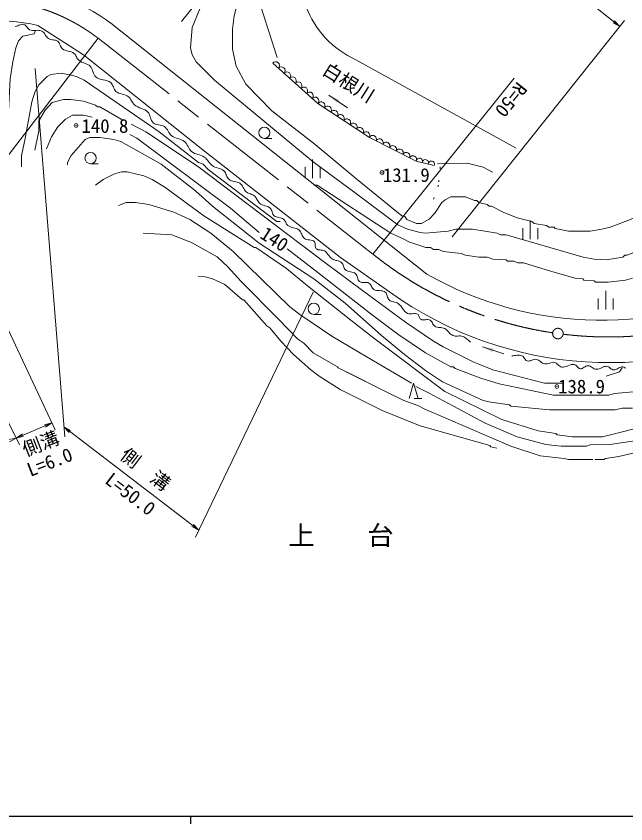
# Model space of a CAD drawing. Units: millimetres, scale not verified. Extents: x 40000 to 680000, y 20000 to 380000.
# Drawn here: x 144804 to 225856, y 204000 to 311434 of the extents above; entities that cross this region are included whole.
import ezdxf
from ezdxf.enums import TextEntityAlignment as Align

# ---------------------------------------------------------------- set-up
doc = ezdxf.new("R2010")
doc.units = ezdxf.units.MM
doc.header["$LTSCALE"] = 1000
doc.header["$PDMODE"] = 32
doc.header["$PDSIZE"] = 500
doc.linetypes.add('CHAIN', pattern=[18.5, 12, -1.5, 3.5, -1.5])
doc.linetypes.add('DOTTED', pattern=[1.75, 0.25, -1.5])
for name, color, linetype, lineweight in [('M-BGD', 7, 'Continuous', 13), ('M-BMK', 2, 'CHAIN', 13), ('M-STR-HTXT', 7, 'Continuous', 13), ('M-TTL-BAND', 7, 'Continuous', 25)]:
    doc.layers.add(name, color=color, linetype=linetype, lineweight=lineweight)
doc.layers.add('M-BMK-HTXT', color=7, linetype='Continuous')
doc.styles.add('ＭＳ ゴシック', font='')
doc.styles.get('ＭＳ ゴシック').set_extended_font_data('MS Gothic')

# ---------------------------------------------------------------- blocks, each defined once
blk = doc.blocks.new('荒地')
at = {"color": 7, "linetype": 'Continuous', "lineweight": 13}
for p, q in [((0, 0), (0, 2.5)), ((-1, 1.5), (-1, 0)), ((1, 1.5), (1, 0))]:
    blk.add_line(p, q, dxfattribs=at)
blk = doc.blocks.new('広葉樹林')
at = {"color": 7, "linetype": 'Continuous', "lineweight": 13}
blk.add_line((0, 0), (1, 0), dxfattribs=at)
blk.add_circle((0, 0.75), 0.75, dxfattribs=at)
blk = doc.blocks.new('針葉樹林')
at = {"color": 7, "linetype": 'Continuous', "lineweight": 13}
for p, q in [((-0.6, 0), (0, 2)), ((0, 2), (0.6, 0)), ((0.1, 0), (1.1, 0))]:
    blk.add_line(p, q, dxfattribs=at)
blk = doc.blocks.new('filled_arrow')
at = {"color": 0, "linetype": 'Continuous', "lineweight": -2}
blk.add_solid([(7.5, 1.25), (0, 0), (7.5, -1.25)], dxfattribs=at)
blk = doc.blocks.new('open_arrow')
at = {"color": 0, "linetype": 'Continuous', "lineweight": -2}
blk.add_lwpolyline([(7.5, 1.25), (0, 0), (7.5, -1.25)], dxfattribs=at)

msp = doc.modelspace()

# ---------------------------------------------------------------- linework, layer by layer
at = {"layer": 'M-BGD'}
for p, q in [((176584, 315027), (179512, 305941)), ((199389, 277113), (157388, 310501)), ((147389, 309513), (147219, 309090)), ((147683, 310211), (153765, 306306)), ((153765, 306306), (169833, 293466)), ((178921, 305200), (184928, 299831)), ((189949, 305641), (211274, 293852)), ((171180, 302909), (184303, 292072)), ((175329, 302401), (178800, 298845)), ((186383, 300931), (188873, 299259)), ((184928, 299831), (191761, 295288)), ((178800, 298845), (184557, 294358)), ((191761, 295288), (197993, 292135)), ((169833, 293466), (187929, 279350)), ((184557, 294358), (190145, 289701)), ((184303, 292072), (189891, 287923)), ((197993, 292135), (200396, 291572)), ((200837, 291787), (204779, 291863)), ((204779, 291863), (206881, 291337)), ((206881, 291337), (208120, 290699)), ((189891, 287923), (195564, 283690)), ((170926, 286145), (177107, 281235)), ((170672, 282589), (173635, 280134)), ((194633, 282589), (196241, 281827)), ((168132, 281319), (171515, 279416)), ((177107, 281235), (184388, 276493)), ((180832, 280473), (184896, 277340)), ((173635, 280134), (181171, 272768)), ((194424, 274779), (187929, 279350)), ((185997, 278525), (190653, 275054)), ((180747, 277848), (183541, 275562)), ((174736, 276155), (179647, 271159)), ((184388, 276493), (188537, 273276)), ((183541, 275562), (189299, 270990)), ((190653, 275054), (196580, 270736)), ((188537, 273276), (193363, 268958)), ((181171, 272768), (182525, 271752)), ((182525, 271752), (186759, 268873)), ((189299, 270990), (192516, 268450)), ((186759, 268873), (190569, 266587)), ((193363, 268958), (196411, 266418)), ((192516, 268450), (201790, 261491)), ((190569, 266587), (197342, 262608)), ((206788, 267466), (209626, 266496)), ((196411, 266418), (199205, 264301)), ((199205, 264301), (201491, 262777)), ((197935, 262185), (199628, 261338)), ((193891, 261491), (196326, 260322)), ((199628, 261338), (202930, 259560)), ((196326, 260322), (198189, 259645)), ((198189, 259645), (199035, 259221)), ((199035, 259221), (210550, 254226)), ((233495, 254903), (224943, 252871))]:
    msp.add_line(p, q, dxfattribs=at)
at = {"layer": 'M-BGD', "linetype": 'DOTTED'}
for p, q in [((201175, 291374), (200949, 288972)), ((200949, 288972), (200048, 286419))]:
    msp.add_line(p, q, dxfattribs=at)
at = {"layer": 'M-BGD'}
for points in [[(174821, 314339), (174567, 314001), (174059, 312477), (173805, 311461), (173551, 309683), (173551, 307058), (174059, 304772), (175329, 302401)], [(171180, 302909), (168725, 305365), (168217, 306296), (167963, 307227), (168217, 309937), (169233, 312392)], [(205224, 268069), (205096, 268168), (204971, 268273), (204848, 268381), (204723, 268488), (204597, 268590), (204465, 268683), (204328, 268765), (204181, 268830), (204022, 268874), (203857, 268891), (203688, 268892), (203518, 268885), (203347, 268878), (203179, 268882), (203015, 268903), (202858, 268951), (202703, 269034), (202564, 269142), (202435, 269267), (202311, 269400), (202188, 269535), (202061, 269664), (201925, 269779), (201775, 269873), (201618, 269936), (201451, 269975), (201279, 269999), (201104, 270017), (200931, 270037), (200762, 270067), (200601, 270117), (200452, 270194), (200358, 270274), (200281, 270374), (200216, 270485), (200156, 270602), (200095, 270719), (200028, 270827), (199949, 270922), (199851, 270996), (199708, 271051), (199553, 271070), (199392, 271067), (199226, 271051), (199061, 271037), (198901, 271035), (198748, 271057), (198608, 271116), (198532, 271180), (198474, 271263), (198428, 271358), (198388, 271459), (198348, 271559), (198301, 271654), (198243, 271735), (198166, 271798), (198016, 271858), (197855, 271878), (197686, 271872), (197512, 271851), (197337, 271829), (197165, 271818), (196999, 271830), (196843, 271878), (196653, 271995), (196488, 272145), (196341, 272320), (196204, 272508), (196069, 272701), (195928, 272887), (195775, 273057), (195600, 273201), (195459, 273280), (195306, 273338), (195146, 273383), (194984, 273424), (194823, 273466), (194669, 273518), (194525, 273588), (194397, 273683), (194305, 273793), (194238, 273923), (194187, 274065), (194143, 274212), (194099, 274359), (194045, 274498), (193974, 274622), (193876, 274725), (193711, 274822), (193527, 274878), (193329, 274907), (193125, 274921), (192919, 274932), (192717, 274955), (192526, 275002), (192352, 275086), (192252, 275170), (192169, 275273), (192099, 275389), (192034, 275511), (191968, 275633), (191897, 275747), (191813, 275848), (191710, 275928), (191568, 275989), (191412, 276016), (191249, 276022), (191082, 276018), (190916, 276015), (190755, 276025), (190604, 276059), (190467, 276129), (190363, 276228), (190285, 276351), (190226, 276490), (190177, 276638), (190128, 276787), (190073, 276930), (190001, 277061), (189906, 277171), (189762, 277271), (189599, 277341), (189425, 277392), (189244, 277432), (189064, 277473), (188889, 277523), (188727, 277593), (188582, 277693), (188493, 277794), (188424, 277911), (188370, 278040), (188322, 278174), (188274, 278308), (188220, 278437), (188151, 278554), (188061, 278655), (187927, 278750), (187778, 278819), (187619, 278871), (187453, 278913), (187286, 278953), (187121, 278999), (186964, 279057), (186818, 279136), (186671, 279252), (186540, 279387), (186419, 279534), (186303, 279687), (186185, 279838), (186062, 279982), (185927, 280111), (185775, 280219), (185647, 280274), (185508, 280305), (185361, 280321), (185212, 280331), (185066, 280345), (184928, 280371), (184802, 280420), (184693, 280500), (184627, 280594), (184591, 280706), (184575, 280829), (184570, 280958), (184564, 281087), (184550, 281212), (184516, 281325), (184452, 281422), (184319, 281527), (184163, 281594), (183991, 281636), (183809, 281663), (183625, 281688), (183446, 281722), (183278, 281776), (183129, 281863), (183011, 281978), (182916, 282114), (182836, 282263), (182765, 282420), (182693, 282578), (182615, 282729), (182522, 282867), (182407, 282986), (182242, 283096), (182060, 283176), (181866, 283237), (181666, 283288), (181466, 283339), (181272, 283399), (181089, 283479), (180923, 283587), (180835, 283676), (180763, 283780), (180701, 283893), (180644, 284011), (180588, 284128), (180525, 284240), (180452, 284343), (180362, 284429), (180223, 284514), (180068, 284572), (179904, 284612), (179735, 284644), (179567, 284676), (179405, 284719), (179254, 284781), (179119, 284871), (179021, 284978), (178945, 285104), (178886, 285243), (178834, 285388), (178783, 285533), (178725, 285673), (178652, 285802), (178557, 285913), (178410, 286023), (178245, 286105), (178067, 286169), (177883, 286223), (177698, 286275), (177518, 286336), (177348, 286412), (177194, 286515), (177089, 286617), (177000, 286733), (176922, 286860), (176850, 286992), (176777, 287124), (176700, 287252), (176614, 287371), (176512, 287477), (176386, 287572), (176248, 287651), (176102, 287718), (175952, 287779), (175802, 287841), (175656, 287907), (175517, 287985), (175389, 288079), (175267, 288203), (175161, 288343), (175066, 288494), (174976, 288650), (174886, 288804), (174788, 288951), (174677, 289086), (174547, 289201), (174384, 289298), (174204, 289366), (174014, 289415), (173820, 289455), (173626, 289496), (173439, 289547), (173263, 289620), (173104, 289723), (172991, 289839), (172900, 289974), (172825, 290123), (172758, 290279), (172692, 290435), (172619, 290586), (172531, 290725), (172422, 290846), (172251, 290972), (172062, 291072), (171862, 291153), (171654, 291223), (171444, 291292), (171238, 291366), (171041, 291455), (170858, 291567), (170712, 291690), (170580, 291828), (170457, 291977), (170338, 292131), (170220, 292285), (170096, 292433), (169963, 292570), (169816, 292690), (169619, 292806), (169408, 292897), (169188, 292972), (168964, 293039), (168741, 293107), (168525, 293186), (168320, 293285), (168131, 293412), (167984, 293557), (167859, 293723), (167751, 293905), (167650, 294094), (167549, 294282), (167441, 294464), (167317, 294631), (167169, 294775), (166980, 294901), (166773, 294998), (166555, 295074), (166330, 295140), (166105, 295206), (165885, 295281), (165676, 295375), (165485, 295497), (165342, 295630), (165219, 295784), (165110, 295951), (165008, 296125), (164905, 296298), (164794, 296463), (164669, 296612), (164522, 296740), (164348, 296838), (164157, 296903), (163954, 296949), (163747, 296985), (163542, 297023), (163345, 297074), (163162, 297150), (162999, 297262), (162872, 297405), (162778, 297573), (162706, 297758), (162646, 297951), (162588, 298146), (162520, 298335), (162433, 298511), (162317, 298665), (162129, 298828), (161917, 298958), (161689, 299067), (161451, 299163), (161211, 299257), (160976, 299360), (160754, 299480), (160552, 299627), (160435, 299747), (160334, 299882), (160243, 300026), (160156, 300175), (160070, 300323), (159977, 300465), (159872, 300596), (159750, 300710), (159559, 300833), (159350, 300926), (159128, 300999), (158900, 301062), (158674, 301126), (158455, 301202), (158250, 301301), (158066, 301432), (157954, 301555), (157866, 301698), (157793, 301854), (157728, 302016), (157662, 302178), (157588, 302333), (157498, 302474), (157384, 302595), (157163, 302741), (156916, 302842), (156651, 302913), (156377, 302970), (156104, 303028), (155841, 303102), (155596, 303206), (155379, 303357), (155251, 303502), (155153, 303671), (155076, 303856), (155010, 304050), (154945, 304244), (154871, 304433), (154779, 304607), (154658, 304760), (154494, 304896), (154310, 305004), (154111, 305093), (153906, 305172), (153699, 305249), (153497, 305334), (153306, 305435), (153134, 305562), (153038, 305664), (152957, 305778), (152885, 305902), (152818, 306029), (152750, 306156), (152677, 306277), (152593, 306388), (152492, 306485), (152321, 306594), (152133, 306673), (151933, 306732), (151728, 306782), (151523, 306833), (151324, 306893), (151137, 306975), (150968, 307086), (150866, 307192), (150783, 307316), (150714, 307451), (150652, 307592), (150588, 307733), (150518, 307867), (150433, 307987), (150327, 308089), (150194, 308167), (150048, 308220), (149893, 308255), (149733, 308280), (149572, 308304), (149415, 308335), (149264, 308381), (149124, 308450), (148990, 308553), (148874, 308679), (148770, 308819), (148671, 308965), (148570, 309109), (148463, 309244), (148342, 309361), (148202, 309452), (148015, 309519), (147817, 309547), (147612, 309549), (147403, 309538), (147193, 309527), (146987, 309527), (146787, 309551), (146598, 309612), (146487, 309681), (146392, 309773), (146305, 309880), (146224, 309992), (146141, 310103), (146052, 310202), (145952, 310282), (145836, 310334), (145673, 310356), (145509, 310337), (145345, 310289), (145180, 310226), (145014, 310158), (144848, 310099), (144680, 310060)], [(147219, 309090), (145695, 308751), (145103, 308159), (144764, 307227), (144341, 305365), (144002, 303079), (143494, 292834)], [(152130, 303587), (150775, 303841), (149421, 303671), (148913, 303417), (147812, 302317), (147304, 301301), (146881, 300031), (145949, 294951)], [(152130, 303587), (152807, 303417), (153823, 302909), (163814, 296051), (169063, 291987), (169656, 291733), (170333, 291056), (179477, 284113), (179901, 284113)], [(149590, 299946), (148659, 298930), (147812, 297491)], [(149590, 299946), (151114, 300369), (152045, 300369), (153739, 300115), (155347, 299607), (155601, 299353), (155940, 299353), (159073, 297575)], [(154924, 297999), (153739, 298253), (152299, 298253), (151368, 297745), (150352, 296729), (149505, 295374), (148828, 293765)], [(147812, 297491), (147812, 296136), (147304, 293596)], [(160089, 297067), (162036, 296051), (168894, 291479), (185997, 278525)], [(159919, 295713), (160851, 295205), (173297, 285891), (177107, 282674)], [(145949, 294951), (145526, 292919), (145526, 291395)], [(151622, 291649), (151622, 291987), (152130, 292919), (153993, 295035), (154585, 295289), (155940, 295289), (157803, 295035), (158734, 294781), (164068, 291733), (168640, 288177), (170926, 286145)], [(155347, 288939), (156363, 289701), (157887, 290463), (158819, 290717), (159581, 290717), (161782, 290209), (162883, 289701), (164576, 288685), (169741, 284875)], [(190145, 289701), (196072, 284875), (196495, 284791)], [(184388, 288939), (184811, 288939), (194633, 282589)], [(204539, 287415), (202591, 287415), (201829, 286992), (201406, 286653), (200475, 285214), (199713, 284452), (198697, 283859), (198019, 283859), (196749, 284367), (196495, 284791)], [(235781, 287669), (234934, 286569), (232563, 284113), (231124, 282843), (227229, 280134), (226044, 279626), (225705, 279626), (225451, 279372), (223250, 279033), (221641, 279118), (220202, 279372), (209957, 282335), (209195, 282335), (208772, 282589), (205470, 283097), (203269, 283097), (202253, 282843)], [(204539, 287415), (205724, 286907), (206063, 286907), (206317, 286653), (207417, 286399), (207671, 286145), (208010, 286145), (209534, 285383), (211397, 284621), (213344, 284113), (213683, 283859), (215291, 283605), (215630, 283351), (216307, 283351), (216477, 283182), (218255, 282843), (221133, 282843), (222657, 283097), (223758, 283351), (226467, 284367), (229007, 285637)], [(158395, 286230), (159411, 286653), (160681, 286653), (162459, 286399), (165761, 285383)], [(165761, 285383), (167878, 284367), (170672, 282589)], [(169741, 284875), (176429, 280642), (176683, 280642), (180747, 277848)], [(195564, 283690), (196834, 283097), (198527, 282674), (199205, 282589), (202253, 282843)], [(161697, 282589), (165507, 282335), (168132, 281319)], [(196241, 281827), (197003, 281404), (199289, 280642), (199882, 280642), (200305, 280388), (200983, 280388)], [(171515, 279416), (172958, 278102), (174736, 276155)], [(200983, 280388), (201575, 280134), (203946, 279880), (204539, 279626), (206317, 279372), (207417, 279372), (208179, 279118), (209957, 279033), (210127, 278864), (210973, 278864), (211481, 278610), (212243, 278610), (214699, 277848), (216477, 277340), (219101, 276578), (220117, 276493), (220287, 276324), (221641, 276239), (221811, 276070), (223504, 276070), (225790, 276324), (226721, 276578)], [(184896, 277340), (192177, 271667), (195564, 269127), (199205, 266672), (202591, 264809), (202930, 264809), (203184, 264555), (206571, 263285), (209026, 262523), (216223, 260999), (222573, 260999)], [(168979, 276832), (169910, 276747), (170926, 276493), (172535, 275731), (174905, 273699), (175075, 273699), (178123, 270228), (178546, 269974)], [(179647, 271159), (182271, 268450), (183033, 267942)], [(196580, 270736), (200305, 268196), (201575, 267434), (205639, 265402), (206317, 265148), (208179, 264386), (215037, 262608), (217493, 262608)], [(178546, 269974), (179985, 268196), (181679, 266418), (183965, 264386), (185065, 263539), (187859, 261761), (193447, 258967), (198527, 256935), (207756, 254311), (207925, 254141), (208687, 253972)], [(183033, 267942), (184303, 266672), (187521, 264809)], [(225876, 264611), (225738, 264675), (225599, 264731), (225458, 264769), (225314, 264780), (225173, 264758), (225037, 264708), (224904, 264641), (224773, 264565), (224642, 264492), (224509, 264430), (224373, 264389), (224232, 264379), (224107, 264405), (223990, 264459), (223879, 264532), (223770, 264616), (223662, 264699), (223550, 264774), (223434, 264831), (223309, 264861), (223135, 264855), (222964, 264813), (222795, 264747), (222628, 264667), (222461, 264586), (222292, 264517), (222121, 264471), (221946, 264460), (221798, 264487), (221656, 264544), (221519, 264620), (221385, 264706), (221250, 264792), (221113, 264866), (220972, 264919), (220823, 264941), (220687, 264924), (220555, 264875), (220427, 264805), (220301, 264726), (220175, 264649), (220047, 264584), (219916, 264544), (219780, 264540), (219666, 264573), (219564, 264635), (219469, 264718), (219378, 264811), (219287, 264906), (219193, 264992), (219092, 265060), (218978, 265101), (218772, 265113), (218567, 265077), (218362, 265008), (218157, 264923), (217952, 264838), (217747, 264768), (217541, 264730), (217334, 264740), (217200, 264785), (217077, 264859), (216963, 264953), (216852, 265057), (216742, 265161), (216628, 265257), (216506, 265333), (216372, 265382), (216213, 265397), (216053, 265380), (215893, 265340), (215732, 265289), (215571, 265237), (215410, 265195), (215249, 265173), (215089, 265181), (214937, 265225), (214796, 265296), (214660, 265384), (214527, 265482), (214395, 265580), (214259, 265669), (214117, 265740), (213966, 265783), (213810, 265789), (213653, 265763), (213496, 265716), (213339, 265660), (213183, 265607), (213027, 265569), (212874, 265557), (212723, 265582), (212618, 265635), (212529, 265713), (212451, 265809), (212379, 265914), (212307, 266020), (212230, 266120), (212143, 266204), (212041, 266264), (211885, 266313), (211724, 266335), (211560, 266338), (211392, 266327), (211223, 266309), (211053, 266288), (210885, 266271), (210718, 266264)], [(240353, 265571), (238575, 264809), (235696, 263793), (228584, 261761), (227822, 261761), (227314, 261507), (224351, 261253), (223589, 260999), (222573, 260999)], [(187521, 264809), (187605, 264640), (193891, 261491), (188706, 264132)], [(225367, 264640), (225028, 264132), (223220, 263565)], [(226721, 259306), (225367, 259306), (224435, 259052), (215715, 259052), (210550, 259560), (210381, 259729), (207925, 260068), (206909, 260322), (201491, 262777)], [(201790, 261491), (209365, 257782), (214191, 256258)], [(202930, 259560), (207163, 257274), (211397, 255496), (215207, 254480), (217239, 254226), (220625, 254226), (221133, 254395), (223758, 254480)], [(231293, 257951), (230531, 257528), (225959, 256258), (222742, 255496)], [(223758, 254480), (229092, 255242), (229685, 255496), (230531, 255496), (230955, 255750), (231547, 255750), (231971, 256004), (232563, 256004), (234257, 256512), (234257, 256851), (234426, 256935)], [(214191, 256258), (216561, 255919), (216731, 255750), (218763, 255496), (222742, 255496)], [(210550, 254226), (214445, 252956), (217662, 252617), (218255, 252448), (221472, 252448)], [(224943, 252871), (223165, 252617), (222911, 252448), (221726, 252448)]]:
    msp.add_lwpolyline(points, dxfattribs=at)
for centre, radius, start, end in [((140606, 287753), 28269, 53.58274, 113.22999), ((195233, 317208), 12716, 200.72343, 245.44907), ((141474, 282058), 28829, 77.56332, 108.1049), ((179294, 304862), 504, 318.61356, 137.80894), ((180045, 304190), 504, 318.61356, 137.80894), ((180796, 303519), 504, 318.61356, 137.80894), ((181547, 302848), 504, 318.61356, 137.80894), ((182298, 302177), 504, 318.61356, 137.80894), ((183048, 301506), 504, 318.61356, 137.80894), ((183799, 300835), 504, 318.61356, 137.80894), ((184550, 300164), 504, 318.61356, 137.80894), ((185348, 299536), 513, 327.83294, 144.93234), ((186202, 298968), 513, 327.83294, 144.93234), ((187056, 298401), 513, 327.83294, 144.93234), ((187910, 297833), 513, 327.83294, 144.93234), ((188764, 297265), 513, 327.83294, 144.93234), ((189618, 296697), 513, 327.83294, 144.93234), ((190472, 296129), 513, 327.83294, 144.93234), ((191327, 295561), 513, 327.83294, 144.93234), ((192206, 295064), 499, 333.03346, 153.28552), ((193097, 294614), 499, 333.03346, 153.28552), ((193987, 294163), 499, 333.03346, 153.28552), ((194877, 293712), 499, 333.03346, 153.28552), ((195768, 293262), 499, 333.03346, 153.28552), ((196658, 292811), 499, 333.03346, 153.28552), ((197548, 292361), 499, 333.03346, 153.28552), ((198412, 292120), 419, 335.69231, 177.92647), ((199213, 291932), 419, 335.69231, 177.92647), ((200014, 291744), 419, 335.69231, 177.92647), ((222607, 318046), 47059, 240.43723, 297.84973), ((223610, 315195), 49852, 234.16548, 298.69698)]:
    msp.add_arc(centre, radius, start, end, dxfattribs=at)
for p in [(152773, 296901), (193435, 290645), (216693, 262174)]:
    msp.add_point(p, dxfattribs=at)
at = {"layer": 'M-BMK'}
msp.add_line((155691, 308499), (192230, 279788), dxfattribs=at)
msp.add_circle((216826, 269216), 700, dxfattribs=at)
for centre, radius, start, end in [((140472, 288665), 25000, 52.50018, 110.30748), ((223553, 318761), 50000, 231.2105, 261.46573), ((223553, 318761), 50000, 263.07003, 294.37645)]:
    msp.add_arc(centre, radius, start, end, dxfattribs=at)
at = {"layer": 'M-STR-HTXT'}
for p, q in [((166764, 310713), (189645, 339495)), ((189022, 338712), (225045, 310076)), ((202787, 282076), (225668, 310859)), ((155691, 308499), (140472, 288665)), ((147324, 304465), (151265, 255460)), ((192230, 279788), (211024, 303172)), ((128954, 301161), (149981, 256422)), ((123249, 298849), (145250, 254417)), ((184306, 274711), (168628, 242146)), ((144805, 255314), (149556, 257327)), ((151157, 256802), (169071, 243067))]:
    msp.add_line(p, q, dxfattribs=at)
at = {"layer": 'M-TTL-BAND'}
for p, q in [((40000, 205000), (579000, 205000)), ((168000, 205000), (168000, 204000))]:
    msp.add_line(p, q, dxfattribs=at)

# ---------------------------------------------------------------- block references
at = {"layer": 'M-BGD', "xscale": 200, "yscale": 200}
for p, rotation in [((186383, 300931), 326.1), ((206788, 267466), 341.1)]:
    msp.add_blockref('filled_arrow', p, dxfattribs=dict(at, rotation=rotation))
at = {"layer": 'M-BGD', "xscale": 1000, "yscale": 1000}
for name, p in [('広葉樹林', (177796, 295176)), ('広葉樹林', (154698, 291808)), ('荒地', (184212, 289883)), ('荒地', (213154, 281750)), ('荒地', (223189, 272399)), ('広葉樹林', (184372, 271758)), ('針葉樹林', (197636, 260597))]:
    msp.add_blockref(name, p, dxfattribs=at)
at = {"layer": 'M-STR-HTXT', "xscale": 133, "yscale": 133}
for p, rotation in [((225045, 310076), 141.5), ((149556, 257327), 203), ((151157, 256802), 322.5), ((144805, 255314), 23), ((144804, 255318), 200.6), ((169071, 243067), 142.5)]:
    msp.add_blockref('open_arrow', p, dxfattribs=dict(at, rotation=rotation))

# ---------------------------------------------------------------- texts
at = {"layer": 'M-BGD', "style": 'ＭＳ ゴシック'}
for s, rotation, p in [('白根川', 327.995, (188222, 301352)), ('140', 327.339, (178357, 280540))]:
    msp.add_text(s, height=1833, rotation=rotation, dxfattribs=at).set_placement(p, align=Align.BOTTOM_CENTER)
for s, p in [('140.8', (153485, 296828)), ('131.9', (193551, 290299)), ('138.9', (216853, 262174))]:
    msp.add_text(s, height=1833, dxfattribs=at).set_placement(p, align=Align.MIDDLE_LEFT)
at = {"layer": 'M-BMK-HTXT', "style": 'ＭＳ ゴシック'}
msp.add_text('上\u3000\u3000台', height=2566, dxfattribs=at).set_placement((187986, 240319), align=Align.BOTTOM_CENTER)
at = {"layer": 'M-STR-HTXT', "style": 'ＭＳ ゴシック'}
msp.add_text('R=50', height=1833, rotation=231.21, dxfattribs=at).set_placement((211024, 303172), align=Align.BOTTOM_LEFT)
for s, rotation, p in [('側溝', 21.236, (148597, 253226)), ('L=6.0', 21.236, (149795, 250759)), ('側\u3000溝', 322.606, (161117, 249998)), ('L=50.0', 322.606, (159112, 246709))]:
    msp.add_text(s, height=1833, rotation=rotation, dxfattribs=at).set_placement(p, align=Align.BOTTOM_CENTER)

doc.saveas('drawing.dxf')
